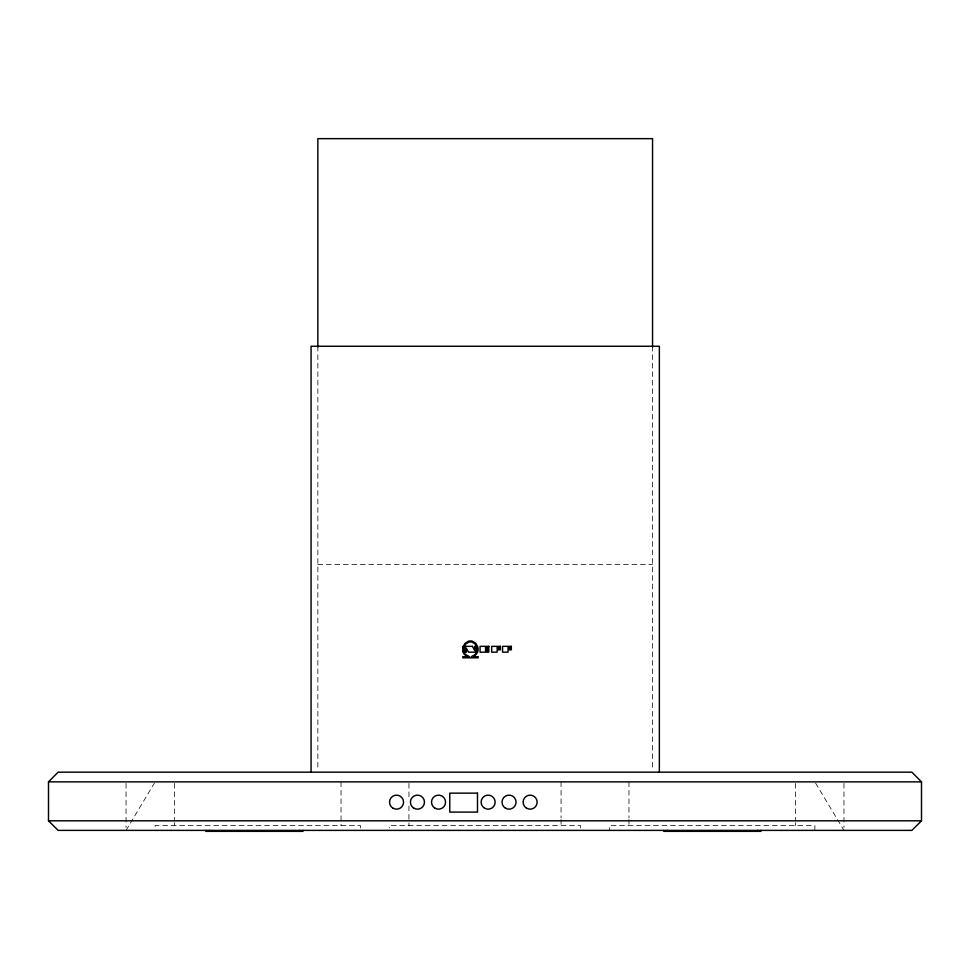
<?xml version="1.0" encoding="UTF-8"?>
<svg xmlns="http://www.w3.org/2000/svg" width="970" height="970" viewBox="0 0 970 970"><rect width="100%" height="100%" fill="white"/><g stroke="black" fill="none" stroke-linecap="round" stroke-linejoin="round"><path stroke-width="0.73" stroke-dasharray="4.85 3.64" d="M126.039 830.381L154.375 783.142M317.857 564.552L652.555 564.552M815.624 783.142L843.961 830.381M843.961 783.336L843.961 827.434M814.861 830.381L814.861 825.531L609.572 825.531L609.572 830.381M795.448 783.372L795.448 821.008M795.448 822.511L795.448 825.531M652.555 346.266L652.555 770.653M628.972 781.868L628.972 818.001M628.972 819.504L628.972 825.531M580.46 827.956L580.46 825.531L389.54 825.531L389.54 827.956M561.06 781.868L561.06 818.001M561.06 819.504L561.06 825.531M408.94 783.372L408.94 798.431M408.94 805.961L408.94 825.531M360.428 827.956L360.428 825.531L155.139 825.531L155.139 827.956M341.028 781.868L341.028 825.531M317.857 346.266L317.857 770.653M174.552 783.372L174.552 821.008M174.552 822.511L174.552 825.531M126.039 783.336L126.039 827.434"/><path stroke-width="1.45" d="M463.005 647.099L464.994 643.365L468.437 641.218A7.117 7.117 0 0 1 472.414 641.218L475.858 643.365L477.846 647.099A8.96 8.96 0 0 1 477.531 652.446L473.821 656.702L478.198 656.702L478.198 657.83L470.874 657.83C471.129 655.405 476.367 655.635 476.67 652.058A7.869 7.869 0 0 0 476.67 646.456L475.215 644.08L472.184 642.176A6.269 6.269 0 0 0 468.68 642.176L465.649 644.08L464.181 646.456A7.869 7.869 0 0 0 464.181 652.058C464.484 655.635 469.722 655.393 469.953 657.83L462.811 657.83L462.811 656.702L467.043 656.702L464.327 654.326L463.005 651.416M48.5 781.868L58.127 772.168L911.873 772.168L921.5 781.868L921.5 820.814L911.873 830.381L58.127 830.381L48.5 820.814L48.5 781.868L921.5 781.868M48.5 820.814L921.5 820.814M760.868 830.381L760.868 831.351L663.819 831.351L663.819 830.381M757.461 830.381L757.461 831.351M667.227 830.381L667.227 831.351M659.357 772.168L659.357 346.266L311.067 346.266L311.067 772.168M652.555 347.078L652.555 138.649L317.857 138.649L317.857 347.078M302.955 830.381L302.955 831.351L205.907 831.351L205.907 830.381M299.536 830.381L299.536 831.351M209.314 830.381L209.314 831.351M463.333 652.446A8.96 8.96 0 0 1 463.333 646.081M472.402 646.347L465.224 646.347L465.224 652.167L466.291 652.167L466.291 648.093L468.449 652.167L475.821 652.167L475.821 646.347L474.742 646.347L474.742 650.591L472.402 646.347M488.832 646.347L480.077 646.347L480.077 652.167L488.832 652.167L488.832 651.003L485.533 651.003L485.533 649.839L488.832 649.839L488.832 648.675L485.533 648.675L485.533 647.511L488.832 647.511L488.832 646.347M500.435 646.347L491.681 646.347L491.681 652.167L497.125 652.167L497.125 649.839L500.435 649.839L500.435 648.675L497.125 648.675L497.125 647.511L500.435 647.511L500.435 646.347M511.348 646.347L502.581 646.347L502.581 652.167L508.037 652.167L508.037 649.839L511.348 649.839L511.348 648.675L508.037 648.675L508.037 647.511L511.348 647.511L511.348 646.347M477.495 793.145L449.765 793.145L449.765 812.096L477.495 812.096L477.495 793.145M526.613 808.24A7.032 7.032 0 0 0 537.15 802.154A7.032 7.032 0 0 0 526.613 796.067A7.032 7.032 0 0 0 526.613 808.24M435.021 808.24A7.032 7.032 0 0 0 445.557 802.154A7.032 7.032 0 0 0 435.021 796.067A7.032 7.032 0 0 0 435.021 808.24M393.032 808.24A7.032 7.032 0 0 0 403.568 802.154A7.032 7.032 0 0 0 393.032 796.067A7.032 7.032 0 0 0 393.032 808.24M484.624 808.24A7.032 7.032 0 0 0 495.161 802.154A7.032 7.032 0 0 0 484.624 796.067A7.032 7.032 0 0 0 484.624 808.24M413.923 808.24A7.032 7.032 0 0 0 424.472 802.154A7.032 7.032 0 0 0 413.923 796.067A7.032 7.032 0 0 0 413.923 808.24M505.515 808.24A7.032 7.032 0 0 0 516.064 802.154A7.032 7.032 0 0 0 505.515 796.067A7.032 7.032 0 0 0 505.515 808.24"/></g></svg>
